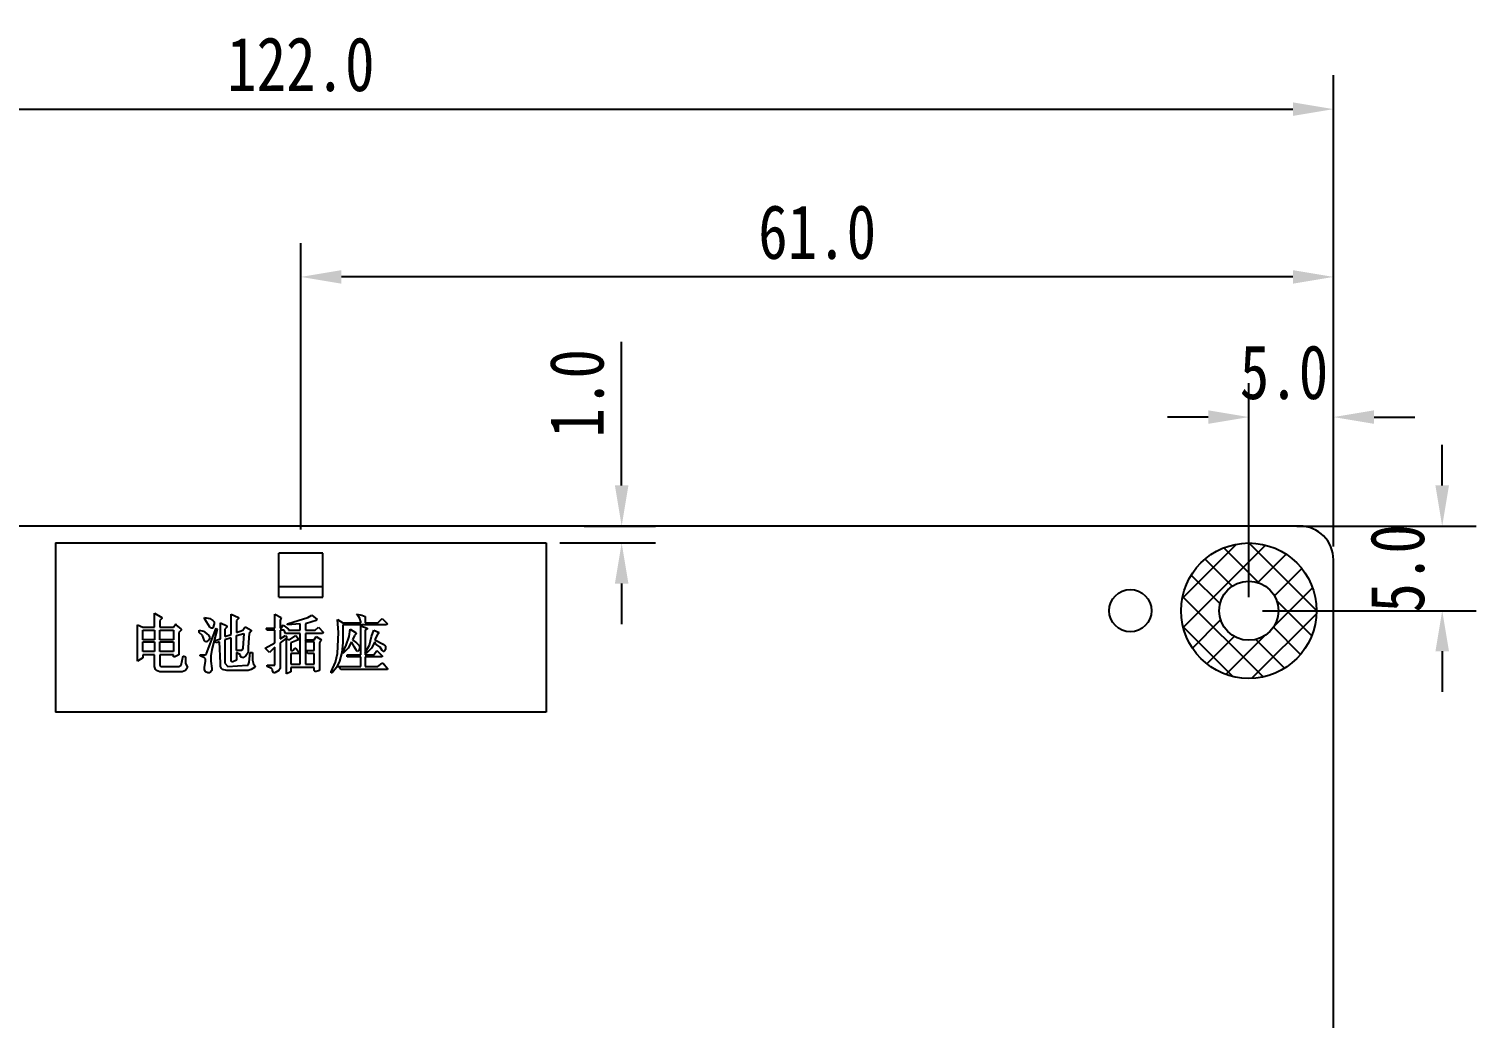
# Model space of a CAD drawing. Header units: inches. Extents: x 716 to 1232, y -1720 to -1356.
# Drawn here: x 887.4 to 972.9, y -1475.4 to -1416.9 of the extents above; entities that cross this region are included whole.
import ezdxf

# ---------------------------------------------------------------- set-up
doc = ezdxf.new("R2010")
doc.units = ezdxf.units.IN
doc.header["$LTSCALE"] = 20
doc.header["$MEASUREMENT"] = 0
doc.header["$PDMODE"] = 3
doc.header["$PDSIZE"] = 0.3125
doc.layers.get('0').update_dxf_attribs({"linetype": 'CONTINUOUS'})
doc.layers.get('Defpoints').update_dxf_attribs({"linetype": 'CONTINUOUS'})
for name, color, linetype in [('01___PRT_ALL_DTM_PLN', 7, 'CONTINUOUS'), ('02___PRT_ALL_AXES', 7, 'CONTINUOUS'), ('03___PRT_ALL_CURVES', 7, 'CONTINUOUS')]:
    doc.layers.add(name, color=color, linetype=linetype)
doc.styles.get("Standard").update_dxf_attribs({"font": 'STSONG.TTF', "width": 0.8})
doc.dimstyles.get("Standard").update_dxf_attribs({"dimscale": 0.4, "dimtxt": 8, "dimasz": 6, "dimexe": 5, "dimexo": 2, "dimgap": 2.5, "dimtad": 1, "dimdec": 1, "dimzin": 4, "dimdsep": 46, "dimtxsty": 'Standard', "dimcen": 0.09, "dimclrd": 3, "dimclre": 3, "dimclrt": 3, "dimadec": 0, "dimazin": 0, "dimtp": 0.01, "dimtm": 0.01, "dimtfac": 1, "dimtdec": 1, "dimtix": 1, "dimtofl": 0, "dimtmove": 0, "dimatfit": 3, "dimfxl": 1, "dimtolj": 1, "dimtzin": 4, "dimarcsym": 0})

# ---------------------------------------------------------------- blocks, each defined once
blk = doc.blocks.new('*D28')
at = {"layer": '01___PRT_ALL_DTM_PLN', "color": 3, "lineweight": -2, "transparency": 16777216}
for p, q in [((842.434, -1447.489), (842.434, -1419.659)), ((964.434, -1447.489), (964.434, -1419.659)), ((844.834, -1421.659), (962.034, -1421.659))]:
    blk.add_line(p, q, dxfattribs=at)
at = {"layer": '01___PRT_ALL_DTM_PLN', "color": 3, "transparency": 16777216}
for points in [[(844.834, -1421.259), (844.834, -1422.059), (842.434, -1421.659)], [(962.034, -1422.059), (962.034, -1421.259), (964.434, -1421.659)]]:
    blk.add_solid(points, dxfattribs=at)
at = {"layer": 'Defpoints', "color": 0, "transparency": 16777216}
for p in [(964.434, -1421.659), (842.434, -1448.289), (964.434, -1448.289)]:
    blk.add_point(p, dxfattribs=at)
at = {"layer": '01___PRT_ALL_DTM_PLN', "color": 3, "transparency": 16777216, "insert": (903.434, -1419.02), "char_height": 3.2, "attachment_point": 5}
blk.add_mtext('\\A1;122.0', dxfattribs=at)
blk = doc.blocks.new('*D35')
at = {"layer": '01___PRT_ALL_DTM_PLN', "color": 3, "lineweight": -2, "transparency": 16777216}
for p, q in [((959.434, -1450.489), (959.434, -1437.851)), ((964.434, -1447.489), (964.434, -1437.851)), ((957.034, -1439.851), (954.634, -1439.851)), ((966.834, -1439.851), (969.234, -1439.851))]:
    blk.add_line(p, q, dxfattribs=at)
at = {"layer": '01___PRT_ALL_DTM_PLN', "color": 3, "transparency": 16777216}
for points in [[(957.034, -1440.251), (957.034, -1439.451), (959.434, -1439.851)], [(966.834, -1439.451), (966.834, -1440.251), (964.434, -1439.851)]]:
    blk.add_solid(points, dxfattribs=at)
at = {"layer": 'Defpoints', "color": 0, "transparency": 16777216}
for p in [(959.434, -1439.851), (964.434, -1448.289), (959.434, -1451.289)]:
    blk.add_point(p, dxfattribs=at)
at = {"layer": '01___PRT_ALL_DTM_PLN', "color": 3, "transparency": 16777216, "insert": (961.51, -1437.212), "char_height": 3.2, "attachment_point": 5}
blk.add_mtext('\\A1;5.0', dxfattribs=at)
blk = doc.blocks.new('*D36')
at = {"layer": '01___PRT_ALL_DTM_PLN', "color": 3, "lineweight": -2, "transparency": 16777216}
for p, q in [((970.856, -1443.889), (970.856, -1441.489)), ((962.26, -1446.289), (972.856, -1446.289)), ((960.234, -1451.289), (972.856, -1451.289)), ((970.856, -1453.689), (970.856, -1456.089))]:
    blk.add_line(p, q, dxfattribs=at)
at = {"layer": '01___PRT_ALL_DTM_PLN', "color": 3, "transparency": 16777216}
for points in [[(970.456, -1443.889), (971.256, -1443.889), (970.856, -1446.289)], [(971.256, -1453.689), (970.456, -1453.689), (970.856, -1451.289)]]:
    blk.add_solid(points, dxfattribs=at)
at = {"layer": 'Defpoints', "color": 0, "transparency": 16777216}
for p in [(961.46, -1446.289), (959.434, -1451.289), (970.856, -1451.289)]:
    blk.add_point(p, dxfattribs=at)
at = {"layer": '01___PRT_ALL_DTM_PLN', "color": 3, "transparency": 16777216, "insert": (968.217, -1448.789), "char_height": 3.2, "attachment_point": 5, "rotation": 90}
blk.add_mtext('\\A1;5.0', dxfattribs=at)
blk = doc.blocks.new('*D38')
at = {"layer": '01___PRT_ALL_DTM_PLN', "color": 3, "lineweight": -2, "transparency": 16777216}
for p, q in [((903.434, -1446.489), (903.434, -1429.569)), ((964.434, -1447.489), (964.434, -1429.569)), ((962.034, -1431.569), (905.834, -1431.569))]:
    blk.add_line(p, q, dxfattribs=at)
at = {"layer": '01___PRT_ALL_DTM_PLN', "color": 3, "transparency": 16777216}
for points in [[(905.834, -1431.169), (905.834, -1431.969), (903.434, -1431.569)], [(962.034, -1431.969), (962.034, -1431.169), (964.434, -1431.569)]]:
    blk.add_solid(points, dxfattribs=at)
at = {"layer": 'Defpoints', "color": 0, "transparency": 16777216}
for p in [(903.434, -1431.569), (903.434, -1447.289), (964.434, -1448.289)]:
    blk.add_point(p, dxfattribs=at)
at = {"layer": '01___PRT_ALL_DTM_PLN', "color": 3, "transparency": 16777216, "insert": (933.934, -1428.93), "char_height": 3.2, "attachment_point": 5}
blk.add_mtext('\\A1;61.0', dxfattribs=at)
blk = doc.blocks.new('*D39')
at = {"layer": '01___PRT_ALL_DTM_PLN', "color": 3, "lineweight": -2, "transparency": 16777216}
for p, q in [((922.386, -1443.889), (922.386, -1435.401)), ((920.178, -1446.289), (924.386, -1446.289)), ((918.734, -1447.289), (924.386, -1447.289)), ((922.386, -1449.689), (922.386, -1452.089))]:
    blk.add_line(p, q, dxfattribs=at)
at = {"layer": '01___PRT_ALL_DTM_PLN', "color": 3, "transparency": 16777216}
for points in [[(921.986, -1443.889), (922.786, -1443.889), (922.386, -1446.289)], [(922.786, -1449.689), (921.986, -1449.689), (922.386, -1447.289)]]:
    blk.add_solid(points, dxfattribs=at)
at = {"layer": 'Defpoints', "color": 0, "transparency": 16777216}
for p in [(919.378, -1446.289), (922.386, -1446.289), (917.934, -1447.289)]:
    blk.add_point(p, dxfattribs=at)
at = {"layer": '01___PRT_ALL_DTM_PLN', "color": 3, "transparency": 16777216, "insert": (919.747, -1438.445), "char_height": 3.2, "attachment_point": 5, "rotation": 90}
blk.add_mtext('\\A1;1.0', dxfattribs=at)

msp = doc.modelspace()

# ---------------------------------------------------------------- hatches: boundary and pattern name
at = {"layer": '01___PRT_ALL_DTM_PLN'}
h = msp.add_hatch(dxfattribs=at)
h.set_pattern_fill('ANSI37', color=4, scale=10, style=0)
h.set_pattern_definition([(45, (-487.812, 49.4566), (-0.8838835, 0.8838835), []), (135, (-487.812, 49.4566), (-0.8838835, -0.8838835), [])])
h.paths.add_polyline_path([(843.434, -1451.289, 1), (851.434, -1451.289, 1)])
h.paths.add_polyline_path([(849.184, -1451.289, -1), (845.684, -1451.289, -1)], flags=16)
h.paths.add_polyline_path([(963.434, -1451.289, 1), (955.434, -1451.289, 1)])
h.paths.add_polyline_path([(957.684, -1451.289, -1), (961.184, -1451.289, -1)], flags=16)
h.paths.add_polyline_path([(955.434, -1517.289, 1), (963.434, -1517.289, 1)])
h.paths.add_polyline_path([(961.184, -1517.289, -1), (957.684, -1517.289, -1)], flags=16)
h.paths.add_polyline_path([(843.434, -1517.289, 1), (851.434, -1517.289, 1)])
h.paths.add_polyline_path([(849.184, -1517.289, -1), (845.684, -1517.289, -1)], flags=16)

# ---------------------------------------------------------------- linework, layer by layer
at = {"color": 7, "linetype": 'Continuous'}
for p, q in [((962.434, -1446.289), (844.434, -1446.289)), ((888.934, -1447.289), (888.934, -1457.289)), ((888.934, -1447.289), (917.934, -1447.289)), ((902.134, -1450.489), (902.134, -1447.889)), ((904.734, -1447.889), (902.134, -1447.889)), ((904.734, -1450.489), (904.734, -1447.889)), ((917.934, -1447.289), (917.934, -1457.289)), ((964.434, -1520.289), (964.434, -1448.289)), ((904.734, -1449.889), (902.134, -1449.889)), ((902.134, -1450.489), (904.734, -1450.489)), ((917.934, -1457.289), (888.934, -1457.289))]:
    msp.add_line(p, q, dxfattribs=at)
msp.add_arc((962.434, -1448.289), 2, 0, 90, dxfattribs=at)
at = {"layer": '01___PRT_ALL_DTM_PLN', "color": 3}
msp.add_circle((959.434, -1451.289), 4, dxfattribs=at)
at = {"layer": '02___PRT_ALL_AXES', "color": 7, "linetype": 'Continuous'}
for centre, radius in [((959.434, -1451.289), 1.75), ((952.434, -1451.289), 1.25)]:
    msp.add_circle(centre, radius, dxfattribs=at)
at = {"layer": '03___PRT_ALL_CURVES', "color": 40, "linetype": 'Continuous'}
for p, q in [((894.789, -1452.254), (894.789, -1451.437)), ((894.789, -1451.437), (895.229, -1451.688)), ((893.783, -1454.266), (893.783, -1452.128)), ((893.783, -1452.128), (894.098, -1452.254)), ((894.098, -1452.254), (894.789, -1452.254)), ((895.229, -1451.751), (895.103, -1451.877)), ((895.103, -1451.877), (895.103, -1452.254)), ((895.103, -1452.254), (895.92, -1452.254)), ((895.229, -1451.688), (895.229, -1451.751)), ((895.92, -1452.254), (896.046, -1452.066)), ((896.046, -1452.066), (896.046, -1452.128)), ((896.046, -1452.128), (896.36, -1452.38)), ((897.743, -1451.751), (897.743, -1451.688)), ((897.743, -1451.688), (898.058, -1451.751)), ((897.869, -1451.94), (897.743, -1451.751)), ((898.058, -1452.254), (897.869, -1451.94)), ((897.869, -1453.826), (898.435, -1452.317)), ((898.058, -1451.751), (898.246, -1451.877)), ((898.12, -1452.317), (898.058, -1452.254)), ((898.246, -1452.317), (898.12, -1452.317)), ((898.246, -1451.877), (898.309, -1451.94)), ((898.309, -1452.066), (898.246, -1452.317)), ((898.309, -1451.94), (898.309, -1452.066)), ((898.435, -1452.317), (898.498, -1452.38)), ((898.686, -1452.946), (898.686, -1452.003)), ((898.686, -1452.003), (899.063, -1452.191)), ((899.063, -1452.254), (898.938, -1452.38)), ((899.063, -1452.191), (899.063, -1452.254)), ((899.315, -1452.694), (899.315, -1451.5)), ((899.315, -1451.5), (899.755, -1451.688)), ((899.755, -1451.751), (899.629, -1451.877)), ((899.629, -1451.877), (899.629, -1452.568)), ((899.755, -1451.688), (899.755, -1451.751)), ((900.006, -1452.443), (900.132, -1452.254)), ((900.132, -1452.254), (900.195, -1452.254)), ((900.195, -1452.254), (900.509, -1452.443)), ((901.452, -1452.443), (901.389, -1452.317)), ((901.389, -1452.317), (901.892, -1452.317)), ((901.892, -1452.317), (901.892, -1451.5)), ((901.892, -1451.5), (902.269, -1451.688)), ((902.269, -1451.688), (902.206, -1451.877)), ((902.206, -1451.877), (902.206, -1452.317)), ((902.206, -1452.317), (902.269, -1452.317)), ((902.269, -1452.317), (902.395, -1452.128)), ((902.395, -1452.128), (902.458, -1452.191)), ((902.458, -1452.191), (902.709, -1452.38)), ((902.646, -1452.066), (903.275, -1451.877)), ((902.646, -1452.128), (902.646, -1452.066)), ((903.4, -1452.066), (902.646, -1452.128)), ((903.275, -1451.877), (903.84, -1451.688)), ((903.4, -1452.443), (903.4, -1452.066)), ((904.092, -1451.94), (903.715, -1452.066)), ((903.715, -1452.066), (903.715, -1452.443)), ((903.84, -1451.688), (904.092, -1451.563)), ((904.092, -1451.563), (904.406, -1451.814)), ((904.343, -1451.877), (904.092, -1451.94)), ((904.28, -1452.443), (904.469, -1452.254)), ((904.406, -1451.814), (904.343, -1451.877)), ((904.469, -1452.254), (904.783, -1452.568)), ((905.663, -1452.568), (905.6, -1451.814)), ((905.6, -1451.814), (905.915, -1452.003)), ((905.915, -1452.003), (906.983, -1452.003)), ((905.915, -1452.128), (905.915, -1453.197)), ((908.492, -1452.128), (905.915, -1452.128)), ((906.795, -1451.563), (906.732, -1451.5)), ((906.732, -1451.5), (907.046, -1451.563)), ((906.92, -1451.751), (906.795, -1451.563)), ((906.983, -1451.94), (906.92, -1451.751)), ((906.983, -1452.003), (906.983, -1451.94)), ((906.983, -1453.888), (906.983, -1452.191)), ((906.983, -1452.191), (907.36, -1452.317)), ((907.046, -1451.563), (907.235, -1451.626)), ((907.235, -1451.626), (907.235, -1452.003)), ((907.235, -1452.003), (907.989, -1452.003)), ((907.36, -1452.317), (907.36, -1452.38)), ((907.989, -1452.003), (908.24, -1451.751)), ((908.24, -1451.751), (908.555, -1452.066)), ((908.555, -1452.066), (908.492, -1452.128)), ((894.098, -1453.008), (894.098, -1452.443)), ((894.098, -1452.443), (894.789, -1452.443)), ((894.789, -1453.008), (894.098, -1453.008)), ((894.098, -1453.7), (894.098, -1453.134)), ((894.098, -1453.134), (894.789, -1453.134)), ((894.789, -1452.443), (894.789, -1453.008)), ((894.789, -1453.134), (894.789, -1453.7)), ((895.103, -1453.008), (895.103, -1452.443)), ((895.103, -1452.443), (895.92, -1452.443)), ((895.92, -1453.008), (895.103, -1453.008)), ((895.103, -1453.7), (895.103, -1453.134)), ((895.103, -1453.134), (895.92, -1453.134)), ((895.92, -1452.443), (895.92, -1453.008)), ((895.92, -1453.134), (895.92, -1453.7)), ((896.36, -1452.443), (896.235, -1452.568)), ((896.235, -1452.568), (896.235, -1453.888)), ((896.36, -1452.38), (896.36, -1452.443)), ((897.429, -1452.568), (897.429, -1452.443)), ((897.429, -1452.443), (897.68, -1452.506)), ((897.618, -1452.757), (897.429, -1452.568)), ((897.743, -1453.071), (897.618, -1452.757)), ((897.68, -1452.506), (897.869, -1452.631)), ((897.806, -1453.134), (897.743, -1453.071)), ((897.869, -1453.134), (897.806, -1453.134)), ((897.869, -1452.631), (897.995, -1452.757)), ((897.995, -1453.008), (897.869, -1453.134)), ((897.995, -1452.757), (898.058, -1452.883)), ((898.058, -1452.883), (897.995, -1453.008)), ((898.498, -1452.38), (898.183, -1453.574)), ((898.309, -1453.071), (898.686, -1452.946)), ((898.435, -1453.197), (898.309, -1453.071)), ((898.623, -1453.134), (898.435, -1453.197)), ((898.686, -1454.391), (898.623, -1453.134)), ((898.938, -1452.38), (898.938, -1452.82)), ((898.938, -1452.82), (899.315, -1452.694)), ((899.315, -1452.883), (898.938, -1453.008)), ((898.938, -1453.008), (898.938, -1454.391)), ((899.315, -1454.266), (899.315, -1452.883)), ((899.629, -1452.568), (900.006, -1452.443)), ((899.629, -1452.757), (900.069, -1452.631)), ((899.629, -1453.637), (899.629, -1452.757)), ((900.069, -1452.631), (900.006, -1453.511)), ((900.383, -1452.631), (900.32, -1453.448)), ((900.509, -1452.506), (900.383, -1452.631)), ((900.509, -1452.443), (900.509, -1452.506)), ((901.892, -1452.443), (901.452, -1452.443)), ((901.892, -1453.197), (901.892, -1452.443)), ((902.206, -1452.443), (902.206, -1452.946)), ((902.458, -1452.443), (902.206, -1452.443)), ((902.206, -1452.946), (902.52, -1452.757)), ((902.52, -1452.946), (902.206, -1453.197)), ((902.52, -1452.631), (902.458, -1452.443)), ((903.4, -1452.631), (902.52, -1452.631)), ((902.52, -1452.757), (902.583, -1452.82)), ((902.583, -1452.883), (902.52, -1452.946)), ((902.583, -1452.82), (902.583, -1452.883)), ((902.583, -1455.02), (902.583, -1452.946)), ((902.583, -1452.946), (902.772, -1453.008)), ((902.709, -1452.38), (902.709, -1452.443)), ((902.709, -1452.443), (903.4, -1452.443)), ((902.772, -1453.008), (903.149, -1452.757)), ((903.149, -1453.071), (902.835, -1453.197)), ((903.149, -1452.757), (903.338, -1453.008)), ((903.275, -1453.008), (903.149, -1453.071)), ((903.338, -1453.008), (903.275, -1453.008)), ((903.4, -1454.454), (903.4, -1452.631)), ((903.715, -1452.443), (904.28, -1452.443)), ((903.715, -1452.631), (903.715, -1454.454)), ((904.72, -1452.631), (903.715, -1452.631)), ((903.778, -1453.134), (903.715, -1453.008)), ((903.715, -1453.008), (904.218, -1453.008)), ((904.218, -1453.134), (903.778, -1453.134)), ((904.218, -1453.008), (904.343, -1452.82)), ((904.218, -1453.637), (904.218, -1453.134)), ((904.343, -1452.82), (904.658, -1453.008)), ((904.595, -1453.071), (904.532, -1453.197)), ((904.658, -1453.008), (904.595, -1453.071)), ((904.783, -1452.568), (904.72, -1452.631)), ((905.6, -1453.826), (905.663, -1452.568)), ((906.103, -1453.323), (906.292, -1452.82)), ((906.418, -1453.134), (906.229, -1453.511)), ((906.292, -1452.82), (906.355, -1452.38)), ((906.355, -1452.38), (906.669, -1452.568)), ((906.606, -1453.448), (906.418, -1453.134)), ((906.606, -1452.757), (906.48, -1453.008)), ((906.48, -1453.008), (906.732, -1453.197)), ((906.732, -1452.631), (906.606, -1452.757)), ((906.669, -1452.568), (906.732, -1452.631)), ((907.36, -1452.38), (907.235, -1452.443)), ((907.235, -1452.443), (907.235, -1453.888)), ((907.486, -1453.323), (907.612, -1452.82)), ((907.612, -1452.82), (907.738, -1452.443)), ((907.8, -1453.134), (907.612, -1453.511)), ((907.738, -1452.443), (908.052, -1452.568)), ((907.989, -1452.631), (907.8, -1453.008)), ((907.8, -1453.008), (908.303, -1453.26)), ((907.863, -1453.26), (907.8, -1453.134)), ((908.052, -1452.568), (907.989, -1452.631)), ((894.789, -1453.7), (894.098, -1453.7)), ((894.098, -1453.888), (894.098, -1454.077)), ((894.789, -1453.888), (894.098, -1453.888)), ((894.789, -1454.58), (894.789, -1453.888)), ((895.92, -1453.7), (895.103, -1453.7)), ((895.103, -1453.888), (895.103, -1454.517)), ((895.92, -1453.888), (895.103, -1453.888)), ((895.92, -1454.014), (895.92, -1453.888)), ((895.983, -1454.014), (895.92, -1454.014)), ((896.235, -1453.888), (895.983, -1454.014)), ((896.36, -1454.517), (896.486, -1453.951)), ((896.486, -1453.951), (896.612, -1454.014)), ((896.612, -1454.014), (896.612, -1454.391)), ((897.492, -1453.951), (897.492, -1453.888)), ((897.492, -1453.888), (897.806, -1453.888)), ((897.743, -1454.077), (897.492, -1453.951)), ((897.806, -1453.888), (897.869, -1453.826)), ((898.183, -1453.574), (898.12, -1453.951)), ((898.12, -1453.951), (898.12, -1454.266)), ((899.943, -1453.637), (899.629, -1453.637)), ((899.629, -1453.763), (899.629, -1454.203)), ((899.88, -1453.888), (899.629, -1453.763)), ((899.88, -1454.014), (899.88, -1453.888)), ((900.006, -1454.077), (899.88, -1454.014)), ((900.006, -1453.511), (899.943, -1453.637)), ((900.195, -1453.951), (900.006, -1454.077)), ((900.32, -1453.763), (900.195, -1453.951)), ((900.32, -1453.448), (900.32, -1453.763)), ((900.383, -1454.328), (900.446, -1453.763)), ((900.446, -1453.763), (900.572, -1453.763)), ((900.572, -1453.763), (900.572, -1454.203)), ((901.326, -1453.511), (901.892, -1453.197)), ((901.578, -1453.763), (901.326, -1453.511)), ((901.892, -1453.448), (901.578, -1453.763)), ((901.892, -1454.517), (901.892, -1453.448)), ((902.206, -1453.197), (902.206, -1454.706)), ((902.835, -1453.197), (902.835, -1453.637)), ((902.835, -1453.637), (902.96, -1453.637)), ((902.835, -1453.826), (902.835, -1454.454)), ((903.338, -1453.826), (902.835, -1453.826)), ((902.96, -1453.637), (903.086, -1453.511)), ((903.086, -1453.511), (903.149, -1453.511)), ((903.149, -1453.511), (903.338, -1453.763)), ((903.338, -1453.763), (903.338, -1453.826)), ((903.84, -1453.826), (903.715, -1453.637)), ((903.715, -1453.637), (904.218, -1453.637)), ((904.218, -1453.826), (903.84, -1453.826)), ((904.218, -1454.454), (904.218, -1453.826)), ((904.532, -1453.197), (904.532, -1454.831)), ((905.475, -1454.328), (905.6, -1453.826)), ((905.852, -1453.763), (905.726, -1454.266)), ((905.915, -1453.197), (905.852, -1453.763)), ((905.915, -1453.763), (906.103, -1453.323)), ((906.229, -1453.511), (905.915, -1453.826)), ((905.915, -1453.826), (905.915, -1453.763)), ((906.166, -1454.014), (906.166, -1453.888)), ((906.166, -1453.888), (906.983, -1453.888)), ((906.983, -1454.014), (906.166, -1454.014)), ((906.732, -1453.637), (906.606, -1453.448)), ((906.732, -1453.197), (906.858, -1453.323)), ((906.795, -1453.7), (906.732, -1453.637)), ((906.858, -1453.637), (906.795, -1453.7)), ((906.858, -1453.323), (906.92, -1453.448)), ((906.92, -1453.448), (906.858, -1453.637)), ((906.983, -1454.58), (906.983, -1454.014)), ((907.235, -1453.763), (907.486, -1453.323)), ((907.298, -1453.826), (907.235, -1453.763)), ((907.235, -1453.888), (907.738, -1453.888)), ((907.235, -1454.014), (907.235, -1454.58)), ((908.24, -1454.014), (907.235, -1454.014)), ((907.612, -1453.511), (907.298, -1453.826)), ((907.738, -1453.888), (907.926, -1453.637)), ((908.115, -1453.448), (907.863, -1453.26)), ((907.926, -1453.637), (908.24, -1453.951)), ((908.24, -1453.637), (908.115, -1453.448)), ((908.303, -1453.7), (908.24, -1453.637)), ((908.24, -1453.951), (908.24, -1454.014)), ((908.303, -1453.26), (908.429, -1453.386)), ((908.366, -1453.7), (908.303, -1453.7)), ((908.429, -1453.574), (908.366, -1453.7)), ((908.429, -1453.386), (908.429, -1453.574)), ((894.098, -1454.077), (893.783, -1454.266)), ((894.852, -1454.768), (894.789, -1454.58)), ((894.915, -1454.831), (894.852, -1454.768)), ((895.103, -1454.894), (894.915, -1454.831)), ((895.103, -1454.517), (895.166, -1454.58)), ((896.423, -1454.894), (895.103, -1454.894)), ((895.166, -1454.58), (896.235, -1454.58)), ((896.235, -1454.58), (896.36, -1454.517)), ((896.612, -1454.831), (896.423, -1454.894)), ((896.612, -1454.391), (896.738, -1454.643)), ((896.738, -1454.643), (896.612, -1454.831)), ((897.806, -1454.14), (897.743, -1454.077)), ((897.743, -1454.643), (897.806, -1454.266)), ((897.743, -1454.768), (897.743, -1454.643)), ((897.806, -1454.894), (897.743, -1454.768)), ((897.806, -1454.266), (897.806, -1454.14)), ((897.932, -1454.957), (897.806, -1454.894)), ((898.183, -1454.831), (898.058, -1454.957)), ((898.12, -1454.266), (898.183, -1454.706)), ((898.183, -1454.706), (898.183, -1454.831)), ((898.686, -1454.58), (898.686, -1454.391)), ((898.749, -1454.706), (898.686, -1454.58)), ((898.812, -1454.768), (898.749, -1454.706)), ((899.063, -1454.831), (898.812, -1454.768)), ((898.938, -1454.391), (899.126, -1454.58)), ((900.32, -1454.831), (899.063, -1454.831)), ((899.126, -1454.58), (900.258, -1454.517)), ((899.378, -1454.328), (899.315, -1454.266)), ((899.629, -1454.203), (899.378, -1454.328)), ((900.258, -1454.517), (900.32, -1454.517)), ((900.32, -1454.517), (900.383, -1454.328)), ((900.509, -1454.768), (900.32, -1454.831)), ((900.698, -1454.643), (900.509, -1454.768)), ((900.572, -1454.203), (900.635, -1454.454)), ((900.635, -1454.454), (900.76, -1454.58)), ((900.76, -1454.58), (900.698, -1454.643)), ((901.452, -1454.58), (901.452, -1454.517)), ((901.452, -1454.517), (901.892, -1454.517)), ((901.703, -1454.706), (901.452, -1454.58)), ((901.766, -1454.768), (901.703, -1454.706)), ((901.766, -1454.831), (901.766, -1454.768)), ((901.829, -1454.957), (901.766, -1454.831)), ((902.143, -1454.831), (901.892, -1454.957)), ((902.206, -1454.706), (902.143, -1454.831)), ((902.835, -1454.894), (902.583, -1455.02)), ((902.835, -1454.454), (903.4, -1454.454)), ((902.835, -1454.643), (902.835, -1454.894)), ((904.218, -1454.643), (902.835, -1454.643)), ((903.715, -1454.454), (904.218, -1454.454)), ((904.218, -1454.831), (904.218, -1454.643)), ((904.28, -1454.894), (904.218, -1454.831)), ((904.532, -1454.831), (904.28, -1454.894)), ((905.223, -1454.894), (905.475, -1454.328)), ((905.223, -1454.957), (905.223, -1454.894)), ((905.538, -1454.643), (905.286, -1454.957)), ((905.726, -1454.266), (905.538, -1454.643)), ((905.789, -1454.768), (905.663, -1454.58)), ((905.663, -1454.58), (906.983, -1454.58)), ((908.555, -1454.768), (905.789, -1454.768)), ((907.235, -1454.58), (907.989, -1454.58)), ((907.989, -1454.58), (908.24, -1454.391)), ((908.24, -1454.391), (908.303, -1454.391)), ((908.303, -1454.391), (908.555, -1454.706)), ((908.555, -1454.706), (908.555, -1454.768)), ((898.058, -1454.957), (897.932, -1454.957)), ((901.892, -1454.957), (901.829, -1454.957)), ((905.286, -1454.957), (905.223, -1454.957))]:
    msp.add_line(p, q, dxfattribs=at)

# ---------------------------------------------------------------- dimensions: what is measured, and where the dimension line sits
at = {"layer": '01___PRT_ALL_DTM_PLN', "color": 3}
for base, p1, p2, picture, middle in [((964.434, -1421.659), (842.434, -1448.289), (964.434, -1448.289), '*D28', (903.434, -1419.02)), ((903.434, -1431.569), (964.434, -1448.289), (903.434, -1447.289), '*D38', (933.934, -1428.93))]:
    dim = msp.add_linear_dim(base=base, p1=p1, p2=p2, dimstyle='Standard', dxfattribs=at)
    dim.commit()
    dim.dimension.update_dxf_attribs({"geometry": picture, "text_midpoint": middle})
for base, p1, p2, angle, picture, middle in [((959.434, -1439.851), (964.434, -1448.289), (959.434, -1451.289), 180, '*D35', (961.51, -1439.851)), ((922.386, -1446.289), (917.934, -1447.289), (919.378, -1446.289), 90, '*D39', (922.386, -1438.445))]:
    dim = msp.add_linear_dim(base=base, p1=p1, p2=p2, angle=angle, dimstyle='Standard', dxfattribs=at)
    dim.commit()
    dim.dimension.update_dxf_attribs({"geometry": picture, "text_midpoint": middle, "dimtype": 160})
dim = msp.add_linear_dim(base=(970.856, -1451.289), p1=(961.46, -1446.289), p2=(959.434, -1451.289), angle=90, dimstyle='Standard', dxfattribs=at)
dim.commit()
dim.dimension.update_dxf_attribs({"geometry": '*D36', "text_midpoint": (968.217, -1448.789)})

doc.saveas('drawing.dxf')
